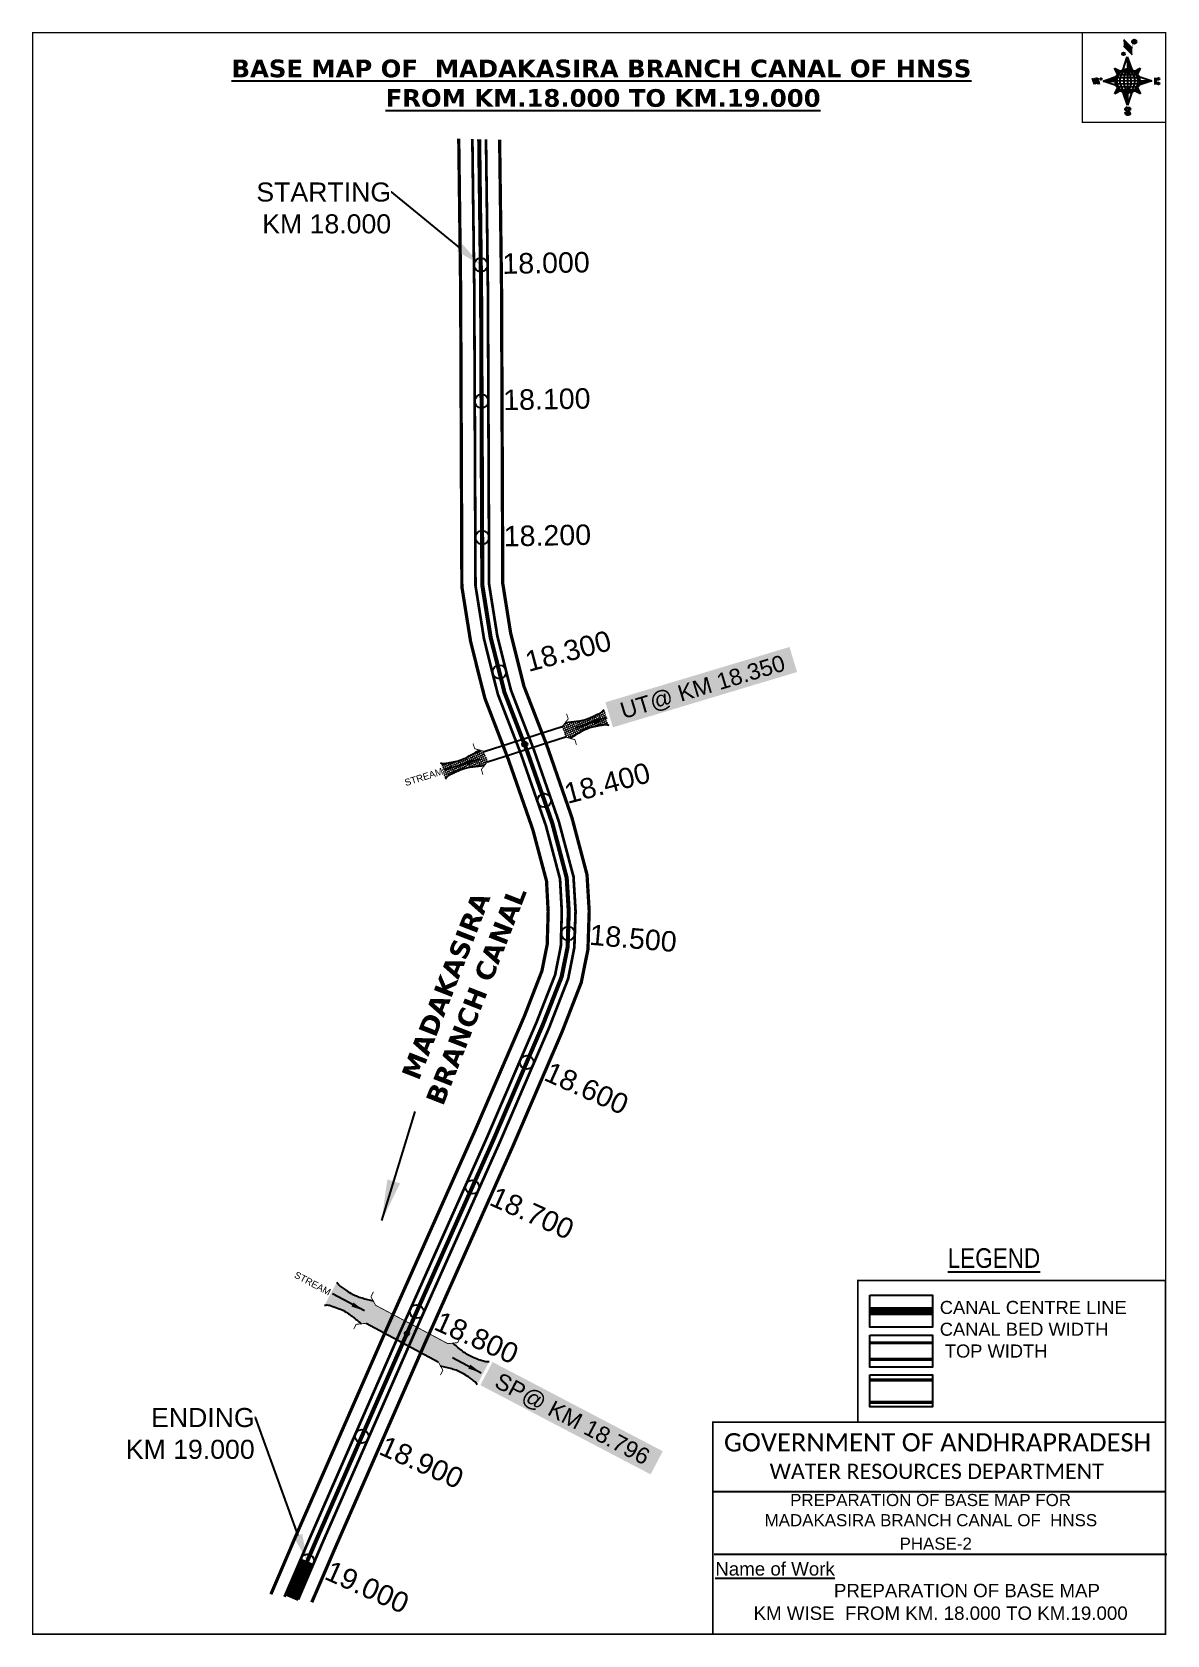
# Model space of a CAD drawing. Header units: inches. Extents: x 779984 to 780816, y 1564489 to 1565665.
import ezdxf
from ezdxf import colors
from ezdxf.entities.mleader import LeaderData, LeaderLine
from ezdxf.enums import TextEntityAlignment as Align
from ezdxf.math import Vec2, Vec3

# ---------------------------------------------------------------- set-up
doc = ezdxf.new("R2010")
doc.units = ezdxf.units.IN
doc.header["$MEASUREMENT"] = 0
doc.header["$PDMODE"] = 32
doc.header["$PDSIZE"] = 10
doc.linetypes.add('HIDDEN2', pattern=[0.1875, 0.125, -0.0625])
for name, color, linetype in [('AQUADUCT', 1, 'Continuous'), ('bord', 1, 'Continuous'), ('CANAL1', 242, 'Continuous'), ('CSMark', 72, 'Continuous'), ('DCBMS', 232, 'Continuous'), ('PAGE', 7, 'Continuous'), ('STRUCTURE', 5, 'Continuous'), ('TEXT', 6, 'Continuous')]:
    doc.layers.add(name, color=color, linetype=linetype)
doc.styles.add('ARIALN', font='ARIALN.TTF')
doc.styles.get("Standard").update_dxf_attribs({"font": 'arial.ttf'})
doc.dimstyles.get("Standard").update_dxf_attribs({"dimtxt": 0.18, "dimasz": 0.18, "dimexe": 0.18, "dimexo": 0.0625, "dimgap": 0.09, "dimtad": 0, "dimtih": 1, "dimtoh": 1, "dimdec": 4, "dimzin": 0, "dimdsep": 46, "dimtxsty": 'Standard', "dimcen": 0.09, "dimadec": 0, "dimazin": 0, "dimtfac": 1, "dimtdec": 4, "dimtofl": 0, "dimtmove": 0, "dimatfit": 3, "dimfxl": 1, "dimtolj": 1, "dimtzin": 0, "dimarcsym": 0})
pattern_1 = [(267.297113149, (-8720374.938, 50637915.138), (10.5367255337, -0.497431438), [])]
pattern_2 = [(357.297113149, (-8720374.938, 50637915.138), (0.497431438, 10.5367255337), [])]

# ---------------------------------------------------------------- blocks, each defined once
blk = doc.blocks.new('*X12')
at = {"color": 0, "linetype": 'Continuous'}
for p, q in [((6321.6, 240.5), (6322.3, 241.2)), ((6321.6, 240.3), (6322.3, 241)), ((6321.6, 240.1), (6322.3, 240.8)), ((6321.6, 239.9), (6322.4, 240.7)), ((6321.6, 239.8), (6322.4, 240.6)), ((6321.6, 239.6), (6322.5, 240.5)), ((6321.6, 239.4), (6322.5, 240.3)), ((6321.6, 239.2), (6322.6, 240.2)), ((6321.7, 239.1), (6322.6, 240.1)), ((6321.8, 240.8), (6322.4, 241.4)), ((6321.8, 239), (6322.7, 240)), ((6321.8, 239), (6322.8, 239.9)), ((6321.9, 238.9), (6322.9, 239.8)), ((6322, 238.8), (6323, 239.7)), ((6322.1, 241.3), (6322.4, 241.6)), ((6322.1, 238.7), (6323.1, 239.6)), ((6322.2, 238.6), (6323.1, 239.6)), ((6322.3, 238.5), (6323.2, 239.5)), ((6322.4, 238.5), (6323.3, 239.4)), ((6322.5, 238.4), (6323.4, 239.3)), ((6322.7, 238.4), (6323.6, 239.3)), ((6322.8, 238.3), (6323.7, 239.2)), ((6322.9, 238.3), (6323.8, 239.1)), ((6323.1, 238.2), (6323.9, 239.1)), ((6323.2, 238.2), (6324, 239)), ((6323.3, 238.2), (6324.2, 239)), ((6323.5, 238.1), (6324.3, 238.9)), ((6323.7, 238.1), (6324.4, 238.9)), ((6323.8, 238.1), (6324.6, 238.8)), ((6324.1, 238.2), (6324.7, 238.8)), ((6324.3, 238.3), (6324.9, 238.8)), ((6324.6, 238.3), (6325.1, 238.8)), ((6324.8, 238.4), (6325.2, 238.8)), ((6325.1, 238.5), (6325.4, 238.8)), ((6325.4, 238.6), (6325.6, 238.8))]:
    blk.add_line(p, q, dxfattribs=at)
blk = doc.blocks.new('*X11')
at = {"color": 0, "linetype": 'Continuous'}
for p, q in [((6324.4, 240.3), (6324.5, 240.4)), ((6324.6, 240.3), (6324.8, 240.5)), ((6324.7, 240.2), (6325, 240.5)), ((6324.8, 240.2), (6325.2, 240.6)), ((6325, 240.1), (6325.5, 240.6)), ((6325.1, 240.1), (6325.6, 240.6)), ((6325.2, 240), (6325.8, 240.6)), ((6325.3, 240), (6326, 240.6)), ((6325.4, 239.9), (6326.1, 240.6)), ((6325.5, 239.8), (6326.2, 240.5)), ((6325.6, 239.8), (6326.3, 240.5)), ((6325.7, 239.7), (6326.5, 240.4)), ((6325.9, 239.6), (6326.6, 240.3)), ((6326, 239.5), (6326.7, 240.3)), ((6326, 239.4), (6326.8, 240.2)), ((6326.1, 239.3), (6327, 240.2)), ((6326.2, 239.3), (6327.1, 240.1)), ((6326.3, 239.2), (6327.1, 240)), ((6326.4, 239.1), (6327.2, 239.9)), ((6326.5, 239), (6327.3, 239.8)), ((6326.5, 238.9), (6327.4, 239.7)), ((6326.6, 238.8), (6327.5, 239.6)), ((6326.7, 238.7), (6327.5, 239.5)), ((6326.8, 238.6), (6327.6, 239.4)), ((6326.8, 238.5), (6327.7, 239.3)), ((6326.8, 236.5), (6327.4, 237)), ((6326.9, 238.3), (6327.8, 239.2)), ((6326.9, 238.2), (6327.9, 239.1)), ((6326.9, 236.8), (6327.6, 237.4)), ((6327, 238.1), (6327.8, 239)), ((6327, 237.9), (6327.8, 238.8)), ((6327, 237.8), (6327.8, 238.6)), ((6327, 237.6), (6327.8, 238.4)), ((6327, 237.4), (6327.8, 238.2)), ((6327, 237.3), (6327.8, 238)), ((6327, 237.1), (6327.8, 237.9))]:
    blk.add_line(p, q, dxfattribs=at)
blk = doc.blocks.new('H')
at = {"layer": 'bord', "extrusion": (0.000427885, 0.004792, 0.999988)}
h = blk.add_hatch(dxfattribs=at)
h.set_pattern_fill('LINE', color=8, scale=84.387686, angle=-2.7029, style=0)
h.set_pattern_definition(pattern_2)
h.paths.add_polyline_path([(-492, 786, -0.090992), (-448, 775), (-486, 912)])
h = blk.add_hatch(dxfattribs=at)
h.set_pattern_fill('LINE', color=8, scale=84.387686, angle=-92.7029, style=0)
h.set_pattern_definition(pattern_1)
h.paths.add_polyline_path([(-625, 665, -0.090992), (-615, 710), (-751, 671)])
h = blk.add_hatch(dxfattribs=at)
h.set_pattern_fill('LINE', color=8, scale=84.387686, angle=-2.7029, style=0)
h.set_pattern_definition(pattern_2)
h.paths.add_polyline_path([(-504, 533, -0.090992), (-549, 543), (-510, 406)])
h = blk.add_hatch(dxfattribs=at)
h.set_pattern_fill('LINE', color=8, scale=84.387686, angle=-92.7029, style=0)
h.set_pattern_definition(pattern_1)
h.paths.add_polyline_path([(-246, 647), (-372, 653, -0.090992), (-382, 609)])
for p, q in [((-519, 1020, -1217), (-435, 927, -1216)), ((-516, 1087, -1217), (-432, 994, -1217)), ((-538, 774, -1216), (-487, 906, -1216)), ((-487, 906, -1216), (-493, 780, -1216)), ((-487, 906, -1216), (-448, 769, -1216)), ((-865, 701, -1215), (-847, 638, -1215)), ((-847, 700, -1215), (-829, 637, -1215)), ((-829, 699, -1215), (-811, 636, -1215)), ((-829, 699, -1215), (-811, 698, -1215)), ((-811, 698, -1215), (-794, 635, -1215)), ((-752, 665, -1215), (-615, 704, -1215)), ((-627, 794, -1216), (-567, 760, -1216)), ((-627, 794, -1216), (-584, 747, -1215)), ((-599, 731, -1215), (-627, 794, -1216)), ((-421, 753, -1216), (-359, 781, -1216)), ((-359, 781, -1216), (-405, 739, -1216)), ((-359, 781, -1216), (-392, 721, -1215)), ((-379, 693, -1215), (-246, 641, -1215)), ((-213, 669, -1215), (-217, 601, -1215)), ((-752, 665, -1215), (-625, 659, -1215)), ((-619, 614, -1215), (-752, 665, -1215)), ((-639, 526, -1214), (-606, 585, -1215)), ((-639, 526, -1214), (-593, 568, -1215)), ((-577, 553, -1215), (-639, 526, -1214)), ((-511, 400, -1214), (-549, 537, -1214)), ((-460, 533, -1215), (-511, 400, -1214)), ((-505, 527, -1214), (-511, 400, -1214)), ((-371, 513, -1214), (-431, 546, -1215)), ((-371, 513, -1214), (-414, 560, -1215)), ((-399, 576, -1215), (-371, 513, -1214)), ((-246, 641, -1215), (-383, 603, -1215)), ((-373, 647, -1215), (-246, 641, -1215)), ((-197, 600, -1215), (-194, 668, -1215))]:
    blk.add_line(p, q, dxfattribs=at)
at = {"layer": 'bord', "color": 8, "linetype": 'ByBlock', "extrusion": (0.000427885, 0.004792, 0.999988)}
for p, q in [((-375, 679, -1215), (-620, 691, -1215)), ((-386, 711, -1215), (-605, 722, -1215)), ((-411, 744, -1216), (-578, 752, -1216)), ((-493, 780, -1216), (-505, 527, -1214)), ((-373, 647, -1215), (-625, 659, -1215)), ((-378, 616, -1215), (-623, 628, -1215)), ((-392, 585, -1215), (-611, 595, -1215)), ((-420, 555, -1215), (-587, 562, -1215))]:
    blk.add_line(p, q, dxfattribs=at)
at = {"layer": 'bord', "extrusion": (0.000427885, 0.004792, 0.999988), "elevation": -1212}
for points, const_width in [([(-522, 960), (-516, 1093)], 1.61), ([(-434, 933), (-428, 1066)], 1.61), ([(-870, 707), (-846, 706)], 0.642), ([(-829, 643), (-821, 678)], 0.642), ([(-793, 641), (-782, 694)], 0.642), ([(-223, 676), (-174, 673)], 0.706), ([(-829, 643), (-855, 644)], 0.642), ([(-811, 642), (-784, 641)], 0.642), ([(-177, 605), (-226, 607)], 0.706), ([(-195, 645), (-185, 644)], 0.706)]:
    blk.add_lwpolyline(points, dxfattribs=dict(at, const_width=const_width))
for points, const_width in [([(-414, 1073, 1), (-398, 1058, 1)], 22.3), ([(-530, 950, 1), (-520, 939, 1)], 14.8), ([(-776, 697, 1), (-769, 690, 1)], 8.9), ([(-180, 618, 1), (-173, 611, 1)], 9.79), ([(-178, 667, 1), (-171, 660, 1)], 9.79), ([(-490, 362, 1), (-498, 369, 1)], 11.1), ([(-525, 322, 1), (-533, 329, 1)], 11.1)]:
    blk.add_lwpolyline(points, format="xyb", close=True, dxfattribs=dict(at, const_width=const_width))
for points in [[(-537, 317), (-531, 310), (-520, 307), (-505, 307), (-494, 310), (-486, 318), (-487, 326), (-491, 333), (-494, 336), (-503, 341), (-522, 347), (-530, 352), (-534, 355), (-537, 363), (-537, 373), (-530, 381), (-520, 384), (-504, 384), (-493, 380), (-487, 373)], [(-522, 348), (-526, 354), (-528, 361), (-528, 371), (-526, 375), (-521, 381), (-515, 384)], [(-505, 307), (-499, 312), (-497, 319), (-497, 327), (-501, 335), (-509, 343)]]:
    blk.add_lwpolyline(points, dxfattribs=at)
at = {"layer": 'bord', "extrusion": (0.000427885, 0.004792, 0.999988)}
for centre, radius in [((-406, 1065, -1212), 22.3), ((-525, 944, -1212), 14.8), ((-773, 694, -1212), 8.9), ((-498, 659, -1212), 127), ((-177, 615, -1212), 9.79), ((-174, 663, -1212), 9.79), ((-494, 365, -1212), 11.1), ((-529, 325, -1212), 11.1)]:
    blk.add_circle(centre, radius, dxfattribs=at)
at = {"layer": 'bord', "color": 8, "linetype": 'ByBlock', "extrusion": (0.000427885, 0.004792, 0.999988)}
for centre, radius, start, end in [((-482, 658, -1212), 128, 94.9254, 259.6691), ((-437, 656, -1212), 141, 113.2864, 241.308), ((-316, 651, -1212), 222, 142.5892, 212.0053), ((-560, 662, -1212), 141, 293.2864, 61.308), ((-681, 668, -1212), 222, 322.5892, 32.0053), ((-515, 660, -1212), 128, 274.9254, 79.6691)]:
    blk.add_arc(centre, radius, start, end, dxfattribs=at)
at = {"layer": 'bord', "extrusion": (0.000427885, 0.004792, 0.999988)}
for points in [[(-516, 1093, -1212), (-431, 1000, -1212), (-519, 1026, -1212), (-434, 933, -1212)], [(-864, 707, -1212), (-846, 706, -1212), (-846, 644, -1212), (-829, 643, -1212)], [(-829, 705, -1212), (-811, 704, -1212), (-811, 642, -1212), (-793, 641, -1212)], [(-193, 674, -1212), (-197, 606, -1212), (-213, 675, -1212), (-216, 607, -1212)]]:
    blk.add_solid(points, dxfattribs=at)
at = {"layer": 'bord', "extrusion": (0.000427885, 0.004792, 0.999988), "xscale": 7.977342409717546, "yscale": 7.977342408231451, "zscale": 7.977342408476333, "rotation": 138.0840426661453}
for name, p in [('*X11', (38301, -31929, -1212)), ('*X12', (38314, -31951, -1212))]:
    blk.add_blockref(name, p, dxfattribs=at)
blk = doc.blocks.new('SP')
at = {"layer": 'STRUCTURE'}
h = blk.add_hatch(dxfattribs=at)
h.set_pattern_fill('DASH', color=256, scale=8, style=0)
edge = h.paths.add_edge_path()
edge.add_spline(control_points=[(769825.7, 1706742.1), (769825.3, 1706741.8), (769823.8, 1706740.8), (769820.9, 1706740.3), (769817, 1706739.7), (769811.4, 1706738.9), (769804, 1706739.7), (769798.4, 1706741), (769795.6, 1706741.6)], knot_values=[0, 0, 0, 0, 1.613557, 5.24513, 8.624976, 13.470124, 22.190216, 30.746377, 30.746377, 30.746377, 30.746377], degree=3, periodic=0)
edge.add_line((769795.6, 1706741.6), (769792.6, 1706739.6))
edge.add_line((769792.6, 1706739.6), (769732.6, 1706739.6))
edge.add_line((769732.6, 1706739.6), (769729.6, 1706741.6))
edge.add_spline(control_points=[(769729.6, 1706741.6), (769726.9, 1706740.9), (769721.3, 1706739.5), (769713.9, 1706738.5), (769708.3, 1706739.1), (769704.4, 1706739.6), (769701.5, 1706740), (769700, 1706741), (769699.5, 1706741.3)], knot_values=[0, 0, 0, 0, 8.556161, 17.276253, 22.121402, 25.501247, 29.13282, 30.746377, 30.746377, 30.746377, 30.746377], degree=3, periodic=0)
edge.add_line((769699.5, 1706741.3), (769699.5, 1706722.1))
edge.add_spline(control_points=[(769699.5, 1706722.1), (769700, 1706722.4), (769701.4, 1706723.4), (769704.3, 1706724), (769708.2, 1706724.5), (769713.8, 1706725.3), (769721.2, 1706724.5), (769726.8, 1706723.3), (769729.6, 1706722.6)], knot_values=[0, 0, 0, 0, 1.613557, 5.24513, 8.624976, 13.470124, 22.190216, 30.746377, 30.746377, 30.746377, 30.746377], degree=3, periodic=0)
edge.add_line((769729.6, 1706722.6), (769732.6, 1706724.6))
edge.add_line((769732.6, 1706724.6), (769792.6, 1706724.6))
edge.add_line((769792.6, 1706724.6), (769795.6, 1706722.6))
edge.add_spline(control_points=[(769795.6, 1706722.6), (769798.4, 1706723.3), (769803.9, 1706724.8), (769811.3, 1706725.8), (769817, 1706725.1), (769820.9, 1706724.7), (769823.8, 1706724.2), (769825.2, 1706723.3), (769825.7, 1706723)], knot_values=[0, 0, 0, 0, 8.556161, 17.276253, 22.121402, 25.501247, 29.13282, 30.746377, 30.746377, 30.746377, 30.746377], degree=3, periodic=0)
edge.add_line((769825.7, 1706723), (769825.7, 1706742.1))
h.paths.add_polyline_path([(769764.2, 1706732.1, -1), (769761.1, 1706732.1, -1)], flags=0)
h.paths.add_polyline_path([(769761.1, 1706732.1, 1), (769764.2, 1706732.1, 1)], flags=16)
at = {"layer": 'STRUCTURE', "const_width": 0.628}
for points in [[(769726.6, 1706747.6), (769726.6, 1706743.6), (769732.6, 1706739.6), (769792.6, 1706739.6), (769798.6, 1706743.6), (769798.6, 1706747.6)], [(769726.6, 1706716.6), (769726.6, 1706720.6), (769732.6, 1706724.6), (769792.6, 1706724.6), (769798.6, 1706720.6), (769798.6, 1706716.6)]]:
    blk.add_lwpolyline(points, dxfattribs=at)
at = {"layer": 'STRUCTURE', "color": 3}
blk.add_lwpolyline([(769732.6, 1706724.6), (769792.6, 1706724.6)], dxfattribs=at)
blk.add_lwpolyline([(769732.6, 1706724.6), (769792.6, 1706724.6)], dxfattribs=at)
at = {"layer": 'STRUCTURE', "color": 0}
blk.add_circle((769762.6, 1706732.1), 1.55, dxfattribs=at)
at = {"layer": 'STRUCTURE'}
for points in [[(769699.5, 1706741.3), (769700.9, 1706740.5), (769704.4, 1706739.6), (769707.8, 1706739.2), (769712.6, 1706738.8), (769721.3, 1706739.7), (769729.6, 1706741.6)], [(769825.7, 1706742.1), (769824.3, 1706741.3), (769820.8, 1706740.3), (769817.5, 1706739.8), (769812.7, 1706739.2), (769804, 1706739.9), (769795.6, 1706741.6)], [(769699.5, 1706722.1), (769700.9, 1706723), (769704.4, 1706724), (769707.7, 1706724.5), (769712.5, 1706725), (769721.2, 1706724.4), (769729.6, 1706722.6)], [(769825.7, 1706723), (769824.3, 1706723.8), (769820.8, 1706724.7), (769817.4, 1706725.1), (769812.6, 1706725.5), (769803.9, 1706724.6), (769795.6, 1706722.6)]]:
    blk.add_spline(points, degree=3, dxfattribs=at)
at = {"layer": 'STRUCTURE', "color": 0}
blk.add_text('STREAM', height=5, dxfattribs=at).set_placement((769684.3, 1706732.1), align=Align.MIDDLE_CENTER)
for points in [[(769727.4, 1706732.1), (769700.8, 1706732.1)], [(769824.4, 1706732.1), (769800.5, 1706732.1)]]:
    blk.add_leader(points, dimstyle='Standard', override={"dimasz": 10, "dimgap": 0.09, "dimtad": 0}, dxfattribs=at)
blk = doc.blocks.new('UT')
at = {"layer": 'STRUCTURE'}
h = blk.add_hatch(dxfattribs=at)
h.set_pattern_fill('DASH', color=150, scale=8, angle=-39.6278, style=0)
h.set_pattern_definition([(320.372247933, (-4370.464, -6260.8811), (1.40800153113, 0.132407282), [1, -1])])
h.paths.add_polyline_path([(765163, 1700681.9), (765165.6, 1700680.6), (765167.2, 1700680.3), (765169.1, 1700680), (765172.4, 1700679.6), (765176.4, 1700679.3), (765179.5, 1700679.5), (765183.1, 1700679.9), (765187.7, 1700680.9), (765188.9, 1700681.2), (765193.1, 1700682.2), (765196.1, 1700680.2), (765196.1, 1700672.2), (765193.1, 1700670.2), (765190.5, 1700670.8), (765188.1, 1700671.3), (765185.5, 1700671.8), (765183.6, 1700672.1), (765181, 1700672.5), (765180.3, 1700672.5), (765178.5, 1700672.6), (765176.7, 1700672.6), (765174.6, 1700672.5), (765172.5, 1700672.3), (765170.4, 1700672), (765168.5, 1700671.7), (765166.1, 1700671.2), (765165, 1700670.8), (765163, 1700669.7)])
h.paths.add_polyline_path([(765259.1, 1700682.2), (765256.1, 1700680.2), (765256.1, 1700672.2), (765259.1, 1700670.2), (765261.9, 1700671), (765264.4, 1700671.6), (765266.4, 1700672), (765269.1, 1700672.5), (765272.7, 1700673), (765276.1, 1700673.1), (765278.6, 1700672.9), (765281.2, 1700672.7), (765283.9, 1700672.3), (765286.4, 1700671.9), (765288, 1700671.3), (765289.2, 1700670.6), (765289.1, 1700682.7), (765287.6, 1700681.8), (765285.7, 1700681.2), (765283, 1700680.7), (765281.2, 1700680.4), (765276.7, 1700679.9), (765272.7, 1700679.9), (765268.7, 1700680.3), (765264.8, 1700681), (765261.2, 1700681.7)])
at = {"layer": 'STRUCTURE', "color": 150, "const_width": 0.628}
for points in [[(765190.1, 1700688.2), (765190.1, 1700684.2), (765196.1, 1700680.2), (765256.1, 1700680.2), (765262.1, 1700684.2), (765262.1, 1700688.2)], [(765190.1, 1700664.2), (765190.1, 1700668.2), (765196.1, 1700672.2), (765256.1, 1700672.2), (765262.1, 1700668.2), (765262.1, 1700664.2)]]:
    blk.add_lwpolyline(points, dxfattribs=at)
at = {"layer": 'STRUCTURE', "color": 150}
for points in [[(765196.1, 1700680.2), (765256.1, 1700680.2)], [(765196.1, 1700672.2), (765256.1, 1700672.2)], [(765196.1, 1700672.2), (765256.1, 1700672.2)]]:
    blk.add_lwpolyline(points, dxfattribs=at)
at = {"layer": 'STRUCTURE', "color": 0}
blk.add_circle((765226.1, 1700676.2), 1.89, dxfattribs=at)
at = {"layer": 'STRUCTURE', "color": 150}
for points in [[(765163, 1700681.9), (765164.4, 1700681.1), (765167.9, 1700680.2), (765171.2, 1700679.8), (765176.1, 1700679.4), (765184.7, 1700680.3), (765193.1, 1700682.2)], [(765289.1, 1700682.7), (765287.8, 1700681.9), (765284.3, 1700680.9), (765280.9, 1700680.4), (765276.1, 1700679.8), (765267.4, 1700680.5), (765259.1, 1700682.2)], [(765163, 1700669.7), (765164.3, 1700670.6), (765167.8, 1700671.6), (765171.2, 1700672.1), (765176, 1700672.6), (765184.7, 1700672), (765193.1, 1700670.2)], [(765289.2, 1700670.6), (765287.8, 1700671.4), (765284.2, 1700672.3), (765280.9, 1700672.7), (765276.1, 1700673.1), (765267.4, 1700672.2), (765259.1, 1700670.2)]]:
    blk.add_spline(points, degree=3, dxfattribs=at)
at = {"layer": 'STRUCTURE', "color": 0}
blk.add_text('STREAM', height=5, dxfattribs=at).set_placement((765148.2, 1700675.8), align=Align.MIDDLE_CENTER)
for points in [[(765190.9, 1700676), (765164.2, 1700675.8)], [(765289.3, 1700676.7), (765265.4, 1700676.4)]]:
    blk.add_leader(points, dimstyle='Standard', override={"dimasz": 10, "dimgap": 0.09, "dimtad": 0}, dxfattribs=at)

msp = doc.modelspace()

# ---------------------------------------------------------------- linework, layer by layer
at = {"layer": 'CANAL1', "color": 200, "const_width": 2.4}
for points in [[(780296.6, 1565587.1), (780298, 1565476.1), (780298.9, 1565258.3), (780305.3, 1565218.2), (780311.8, 1565192.1), (780315.8, 1565176.4), (780332.8, 1565132.1), (780350.9, 1565080.2), (780361, 1565042.3), (780362.2, 1565019.9), (780361.5, 1564995.8), (780357.6, 1564976.3), (780344.6, 1564942.8), (780308.4, 1564858.9), (780252.1, 1564732.5), (780244.9, 1564716.4), (780178, 1564563.8), (780158.8, 1564518.9)], [(780326.6, 1565586.4), (780328, 1565476.4), (780328.9, 1565260.7), (780334.7, 1565224.2), (780340.9, 1565199.4), (780344.4, 1565185.4), (780361, 1565142.5), (780379.6, 1565089), (780390.7, 1565047), (780392.3, 1565020.3), (780391.4, 1564992.3), (780386.5, 1564967.9), (780372.3, 1564931.4), (780335.9, 1564846.8), (780279.5, 1564720.3), (780272.3, 1564704.3), (780205.5, 1564551.9), (780188.8, 1564513)]]:
    msp.add_lwpolyline(points, dxfattribs=at)
at = {"layer": 'CANAL1', "color": 5, "ltscale": 5, "const_width": 2}
for points in [[(780306.6, 1565586.9), (780308, 1565476.2), (780308.9, 1565259.1), (780315.1, 1565220.2), (780321.5, 1565194.5), (780325.3, 1565179.4), (780342.2, 1565135.6), (780360.5, 1565083.1), (780370.9, 1565043.9), (780372.2, 1565020), (780371.5, 1564994.6), (780367.3, 1564973.5), (780353.8, 1564939), (780317.6, 1564854.8), (780261.2, 1564728.4), (780254, 1564712.4), (780187.2, 1564559.8), (780168.8, 1564517)], [(780316.6, 1565586.6), (780318, 1565476.3), (780318.9, 1565259.9), (780324.9, 1565222.2), (780331.2, 1565197), (780334.9, 1565182.4), (780351.6, 1565139), (780370, 1565086.1), (780380.8, 1565045.5), (780382.3, 1565020.1), (780381.4, 1564993.5), (780376.9, 1564970.7), (780363.1, 1564935.2), (780326.8, 1564850.8), (780270.3, 1564724.3), (780263.2, 1564708.3), (780196.3, 1564555.9), (780178.8, 1564515)]]:
    msp.add_lwpolyline(points, dxfattribs=at)
at = {"layer": 'CANAL1', "color": 1, "linetype": 'HIDDEN2', "ltscale": 100, "const_width": 3}
for points in [[(780311.6, 1565586.7), (780313, 1565476.2), (780313.9, 1565259.5), (780320, 1565221.2), (780326.4, 1565195.8), (780330.1, 1565180.9), (780346.9, 1565137.3), (780365.3, 1565084.6), (780375.8, 1565044.7), (780377.3, 1565020.1), (780376.5, 1564994), (780372.1, 1564972.1), (780358.4, 1564937.1), (780322.2, 1564852.8), (780265.8, 1564726.4), (780258.6, 1564710.3), (780191.8, 1564557.9), (780173.8, 1564516)], [(780311.6, 1565586.7), (780313, 1565476.2), (780313.9, 1565259.5), (780320, 1565221.2), (780330.1, 1565180.9), (780346.9, 1565137.3), (780365.3, 1565084.6), (780375.8, 1565044.7), (780377.3, 1565020.1), (780376.5, 1564994), (780372.1, 1564972.1), (780358.4, 1564937.1), (780322.2, 1564852.8), (780265.8, 1564726.4)]]:
    msp.add_lwpolyline(points, dxfattribs=at)
at = {"layer": 'CANAL1', "color": 1, "linetype": 'HIDDEN2', "ltscale": 100, "const_width": 6, "elevation": -0.4}
msp.add_lwpolyline([(780644.1, 1564726.7), (780598.1, 1564726.7)], dxfattribs=at)
at = {"layer": 'CANAL1', "color": 5, "const_width": 2.4, "elevation": -0.4}
for points in [[(780644.1, 1564703.4), (780598.1, 1564703.4)], [(780644.1, 1564691.4), (780598.1, 1564691.4)]]:
    msp.add_lwpolyline(points, dxfattribs=at)
at = {"layer": 'CANAL1', "color": 200, "const_width": 2.4, "elevation": -0.4}
for points in [[(780644.1, 1564676.2), (780598.1, 1564676.2)], [(780644.1, 1564659.7), (780598.1, 1564659.7)]]:
    msp.add_lwpolyline(points, dxfattribs=at)
at = {"layer": 'CANAL1', "color": 96, "const_width": 10}
msp.add_lwpolyline([(780185.5, 1564543.2), (780173.8, 1564516)], dxfattribs=at)
at = {"layer": 'CSMark', "color": 3}
for p in [(780312.8, 1565494.5), (780313.4, 1565394.5), (780313.8, 1565294.5), (780326.4, 1565195.8), (780359.4, 1565101.5), (780376.8, 1565003.9), (780346.5, 1564909.3), (780306.5, 1564817.7), (780265.8, 1564726.4), (780225.5, 1564634.8), (780185.5, 1564543.2)]:
    msp.add_point(p, dxfattribs=at)
at = {"layer": 'PAGE', "const_width": 1}
msp.add_lwpolyline([(780815.1, 1564489.6), (780815.1, 1565664.9), (779984.1, 1565664.9), (779984.1, 1564489.6), (780815.1, 1564489.6)], dxfattribs=at)
at = {"layer": 'PAGE'}
for points, const_width in [([(780815.1, 1565664.9), (780754, 1565664.9), (780754, 1565599.2), (780815.1, 1565599.2)], 1), ([(780589.3, 1564749.1), (780815.1, 1564749.1), (780815.1, 1564645.3), (780589.3, 1564645.3)], 1.2), ([(780483, 1564645.3), (780815.1, 1564645.3), (780815.1, 1564489.6), (780483, 1564489.6)], 1.2)]:
    msp.add_lwpolyline(points, close=True, dxfattribs=dict(at, const_width=const_width))
at = {"layer": 'PAGE', "elevation": -0.4}
for points in [[(780598.1, 1564738.4), (780644.1, 1564738.4), (780644.1, 1564714.9), (780598.1, 1564714.9)], [(780598.1, 1564709.1), (780644.1, 1564709.1), (780644.1, 1564685.6), (780598.1, 1564685.6)], [(780598.1, 1564679.9), (780644.1, 1564679.9), (780644.1, 1564656.4), (780598.1, 1564656.4)]]:
    msp.add_lwpolyline(points, close=True, dxfattribs=at)
at = {"layer": 'PAGE'}
for points in [[(780483, 1564594.3), (780815.1, 1564594.3)], [(780484, 1564548.3), (780816.1, 1564548.3)]]:
    msp.add_lwpolyline(points, dxfattribs=at)

# ---------------------------------------------------------------- block references
at = {"layer": 'AQUADUCT', "color": 1, "xscale": 0.0703495379661093, "yscale": 0.07034953800030053, "zscale": 0.07034953795990817, "rotation": 3.078330607406165}
msp.add_blockref('H', (780824.7, 1565585.5, 85.4), dxfattribs=at)
at = {"layer": 'STRUCTURE', "color": 0}
for name, p, rotation in [('UT', (567348.7, -287558.8), 17.66732206989078), ('SP', (-700446.9, 418856.8), 332.010838857334)]:
    msp.add_blockref(name, p, dxfattribs=dict(at, rotation=rotation))

# ---------------------------------------------------------------- texts
at = {"layer": 'CANAL1', "insert": (780243.5, 1564872.9), "char_height": 14, "width": 205.129, "attachment_point": 1, "rotation": 68.6696}
msp.add_mtext('\\pi29.504;{\\fVerdana|b1|i0|c0|p34;MADAKASIRA \\P\\pi18.635;BRANCH CANAL}', dxfattribs=at)
at = {"layer": 'CSMark', "color": 1}
for s, rotation, p in [('18.000', 1.0854, (780328.6, 1565495.4)), ('18.100', 1.0854, (780329.2, 1565395.4)), ('18.200', 1.0854, (780329.6, 1565295.4)), ('18.300', 14.8029, (780345.9, 1565203)), ('18.400', 14.8029, (780374.5, 1565106.1)), ('18.500', 355.0719, (780392.6, 1565003.1)), ('18.600', 335.8559, (780361.2, 1564903.4)), ('18.700', 335.8559, (780321.2, 1564811.8)), ('18.800', 335.8559, (780280.5, 1564720.4)), ('18.900', 335.8559, (780240.2, 1564628.9)), ('19.000', 335.8559, (780200.2, 1564537.3))]:
    msp.add_text(s, height=15, rotation=rotation, dxfattribs=at).set_placement(p, align=Align.MIDDLE_LEFT)
at = {"layer": 'PAGE', "extrusion": (0.000201441, 0.004807, 0.999988), "style": 'ARIALN'}
msp.add_text('%%ULEGEND', height=14.4, rotation=359.9999, dxfattribs=at).set_placement((780689.2, 1564746.8, 7678.8), align=Align.MIDDLE)
at = {"layer": 'PAGE', "extrusion": (0.000201441, 0.004807, 0.999988)}
for s, height, p in [('PHASE-2', 8.88, (780646.5, 1564537.2, 7677.8)), ('PREPARATION OF BASE MAP', 9.822, (780669.4, 1564502.8, 7676.6)), ('KM WISE  FROM KM. 18.000 TO KM.19.000', 9.822, (780650.1, 1564486.2, 7676.6))]:
    msp.add_text(s, height=height, rotation=359.9999, dxfattribs=at).set_placement(p, align=Align.MIDDLE_CENTER)
msp.add_text('%%UName of Work', height=9.822, rotation=359.9999, dxfattribs=at).set_placement((780484.8, 1564513.8, 7676.5))
at = {"layer": 'PAGE', "extrusion": (0.000201441, 0.004807, 0.999988), "attachment_point": 1, "text_direction": (1, -1e-06, -0.000201)}
for s, insert, char_height, width in [('CANAL CENTRE LINE CANAL BED WIDTH {\\H2.3717x; }\\P TOP WIDTH{\\H1.9152x; }', (780649.5, 1564734.2, -0.4), 9.6, 168.926), ('\\pi3.5885;{\\fCalibri|b0|i0|c0|p34;\\H1.3333x;GOVERNMENT OF ANDHRAPRADESH\\P\\pi37.073;\\H0.83998x;WATER RESOURCES DEPARTMENT}', (780487.6, 1564637.1, -1.3), 10.059, 321.276), ('\\pi151.83;PREPARATION OF BASE MAP FOR \\P\\pi133.1;MADAKASIRA BRANCH CANAL OF  HNSS ', (780387.9, 1564592.5), 8.878, 508.592)]:
    msp.add_mtext(s, dxfattribs=dict(at, insert=insert, char_height=char_height, width=width))
at = {"layer": 'STRUCTURE', "color": 5, "char_height": 12, "width": 133.823, "attachment_point": 1, "bg_fill": 1, "box_fill_scale": 1.3, "bg_fill_color": 7, "bg_fill_true_color": 16777215, "bg_fill_transparency": 4390977}
for s, insert, rotation in [('\\pi5.4215;UT@ KM 18.350', (780408.7, 1565171.1), 16.7302), ('\\pi5.1146;SP@ KM 18.796', (780322.9, 1564684.5), 332.3317)]:
    msp.add_mtext(s, dxfattribs=dict(at, insert=insert, rotation=rotation))
at = {"layer": 'TEXT', "color": 1, "insert": (780124.7, 1565645.2), "char_height": 13, "width": 551.861, "attachment_point": 1}
msp.add_mtext('\\pi5.2048;{\\fVerdana|b1|i0|c0|p34;\\LBASE MAP OF  MADAKASIRA BRANCH CANAL OF HNSS\\P\\pi118.29;FROM KM.18.000 TO KM.19.000}', dxfattribs=at)

# ---------------------------------------------------------------- leaders
at = {"layer": 'CANAL1'}
msp.add_leader([(780240.1, 1564793.2), (780264.7, 1564873.2)], dimstyle='Standard', override={"dimasz": 30, "dimgap": 0.09, "dimtad": 0}, dxfattribs=at)

# ---------------------------------------------------------------- next in the draw order: leaders
at = {"layer": 'DCBMS', "color": 5}
ml = msp.add_multileader_mtext('Standard', dxfattribs=at)
ml.set_content('STARTING \\PKM 18.000', color=5)
ml.set_leader_properties()
ml.build(insert=Vec2(0, 0))
ml.multileader.update_dxf_attribs({"dogleg_length": 0.36, "arrow_head_size": 20})
ctx = ml.context
ctx.base_point, ctx.char_height, ctx.arrow_head_size, ctx.landing_gap_size, ctx.plane_origin = Vec3(780150.1, 1565547.9), 14, 20, 0.09, Vec3(780293.8, 1565760.2)
ctx.text_align_type = 2
notes = []
notes.append((ctx, [(0, (1, 1, 0), (780247.4, 1565547.9), (-1, 0), 0.36, [(0, [(780312.8, 1565494.5)], 0, [])])]))
ctx.mtext.insert, ctx.mtext.width, ctx.mtext.alignment, ctx.mtext.flow_direction = Vec3(780247, 1565555), 109.049, 3, 5
ctx.mtext.has_bg_fill, ctx.mtext.bg_color, ctx.mtext.bg_scale_factor, ctx.mtext.bg_transparency, ctx.mtext.use_window_bg_color = 1, -1027028792, 1.5, 0, 1
ml = msp.add_multileader_mtext('Standard', dxfattribs=at)
ml.set_content('ENDING \\PKM 19.000', color=5)
ml.set_leader_properties()
ml.build(insert=Vec2(0, 0))
ml.multileader.update_dxf_attribs({"dogleg_length": 0.36, "arrow_head_size": 20})
ctx = ml.context
ctx.base_point, ctx.char_height, ctx.arrow_head_size, ctx.landing_gap_size, ctx.plane_origin = Vec3(780054.6, 1564648.5), 14, 20, 0.09, Vec3(780187.4, 1564860.8)
ctx.text_align_type = 2
notes.append((ctx, [(0, (1, 1, 0), (780147.4, 1564648.5), (-1, 0), 0.36, [(0, [(780185.5, 1564543.2)], 0, [])])]))
ctx.mtext.insert, ctx.mtext.width, ctx.mtext.alignment, ctx.mtext.flow_direction = Vec3(780146.9, 1564655.6), 109.049, 3, 5
ctx.mtext.has_bg_fill, ctx.mtext.bg_color, ctx.mtext.bg_scale_factor, ctx.mtext.bg_transparency, ctx.mtext.use_window_bg_color = 1, -1027028792, 1.5, 0, 1
for ctx, leaders in notes:
    for number, flags, end, landing, length, lines in leaders:
        leader = LeaderData()
        leader.index, (leader.has_last_leader_line, leader.has_dogleg_vector, leader.attachment_direction) = number, flags
        leader.last_leader_point, leader.dogleg_vector, leader.dogleg_length = Vec3(end), Vec3(landing), length
        for number, points, colour, breaks in lines:
            line = LeaderLine()
            line.index, line.vertices, line.color, line.breaks = number, Vec3.list(points), colors.encode_raw_color(colour), breaks
            leader.lines.append(line)
        ctx.leaders.append(leader)

doc.saveas('drawing.dxf')
